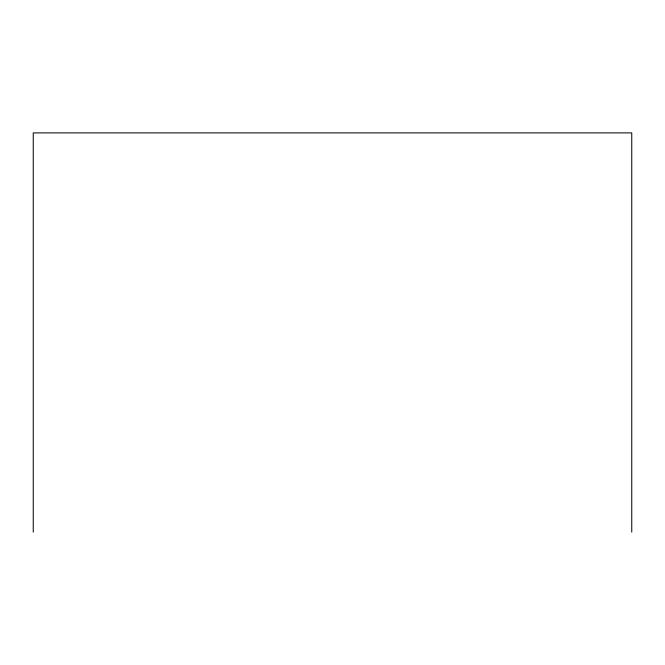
<?xml version="1.0" encoding="UTF-8"?>
<svg xmlns="http://www.w3.org/2000/svg" width="665" height="665" viewBox="0 0 665 665"><rect width="100%" height="100%" fill="white"/><g stroke="black" fill="none" stroke-linecap="round" stroke-linejoin="round"><path stroke-width="1" d="M631.75 532.1L631.75 132.9L33.25 132.9L33.25 532.1"/></g></svg>
